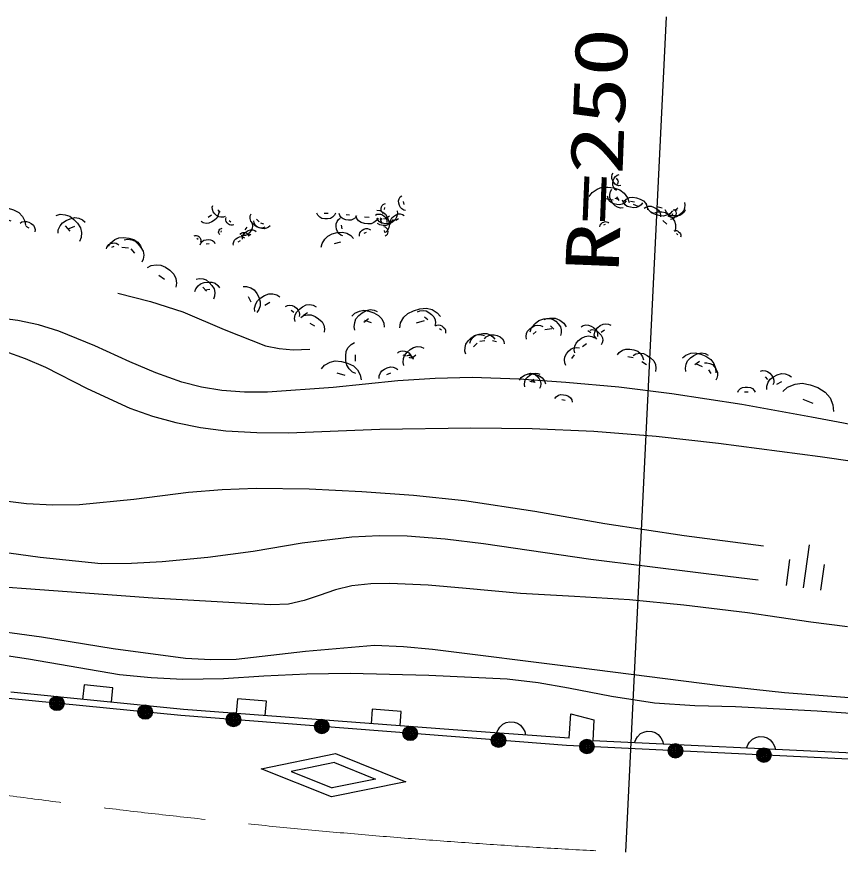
# Model space of a CAD drawing. Units: millimetres, scale not verified. Extents: x 40000 to 680000, y 20000 to 380000.
# Drawn here: x 317280 to 345645, y 284813 to 313582 of the extents above; entities that cross this region are included whole.
import ezdxf
from ezdxf.enums import TextEntityAlignment as Align

# ---------------------------------------------------------------- set-up
doc = ezdxf.new("R2010")
doc.units = ezdxf.units.MM
doc.header["$LTSCALE"] = 1000
doc.linetypes.add('CHAIN', pattern=[18.5, 12, -1.5, 3.5, -1.5])
doc.layers.add('M-BGD', color=7, linetype='Continuous', lineweight=25)
doc.layers.add('M-BMK', color=2, linetype='CHAIN', lineweight=13)
doc.styles.add('ＭＳ ゴシック', font='')
doc.styles.get('ＭＳ ゴシック').set_extended_font_data('MS Gothic')

# ---------------------------------------------------------------- blocks, each defined once
blk = doc.blocks.new('BUHIN26')
at = {"color": 7, "linetype": 'Continuous', "lineweight": 25}
blk.add_lwpolyline([(266, -423), (148, -451), (33, -452), (-110, -430), (-220, -369), (-312, -288), (-395, -157), (-428, -39), (-435, 86), (-394, 227), (-344, 330), (-266, 423)], dxfattribs=at)
blk = doc.blocks.new('BUHIN45')
at = {"color": 7, "linetype": 'Continuous', "lineweight": 25}
for radius in [249, 220, 191, 161, 132, 97.5, 67.5, 38.8, 7.5]:
    blk.add_circle((0, 0), radius, dxfattribs=at)
blk = doc.blocks.new('BUHIN47')
at = {"color": 7, "linetype": 'Continuous', "lineweight": 25}
for radius in [249, 220, 191, 161, 132, 97.5, 67.5, 38.8, 7.5]:
    blk.add_circle((0, 0), radius, dxfattribs=at)
blk = doc.blocks.new('BUHIN48')
at = {"color": 7, "linetype": 'Continuous', "lineweight": 25}
for radius in [249, 220, 191, 161, 132, 97.5, 67.5, 38.8, 7.5]:
    blk.add_circle((0, 0), radius, dxfattribs=at)
blk = doc.blocks.new('BUHIN166')
at = {"color": 7, "linetype": 'Continuous', "lineweight": 25}
blk.add_lwpolyline([(-254, 430), (-685, 176), (-176, -685), (254, -430)], dxfattribs=at)
blk = doc.blocks.new('BUHIN550')
at = {"color": 7, "linetype": 'Continuous', "lineweight": 25}
for p, q in [((-409, 465), (393, 873)), ((-668, -340), (668, 340)), ((135, -604), (937, -196))]:
    blk.add_line(p, q, dxfattribs=at)
blk = doc.blocks.new('BUHIN678')
at = {"color": 7, "linetype": 'Continuous', "lineweight": 25}
blk.add_line((-40, 123), (40, -123), dxfattribs=at)
blk.add_lwpolyline([(199, -617), (45, -595), (-125, -500), (-250, -387), (-340, -215), (-399, -30), (-431, 175), (-395, 350), (-309, 507), (-199, 617)], dxfattribs=at)
blk = doc.blocks.new('BUHIN848')
at = {"color": 7, "linetype": 'Continuous', "lineweight": 25}
blk.add_line((-60, 63), (60, -63), dxfattribs=at)
blk.add_lwpolyline([(298, -313), (199, -344), (70, -336), (-38, -305), (-141, -227), (-231, -133), (-309, -20), (-338, 95), (-332, 214), (-298, 313)], dxfattribs=at)
blk = doc.blocks.new('BUHIN865')
at = {"color": 7, "linetype": 'Continuous', "lineweight": 25}
blk.add_line((-43, 17), (43, -17), dxfattribs=at)
blk.add_lwpolyline([(215, -84), (175, -121), (110, -147), (51, -156), (-17, -142), (-81, -117), (-145, -80), (-185, -31), (-210, 28), (-215, 84)], dxfattribs=at)
blk = doc.blocks.new('BUHIN880')
at = {"color": 7, "linetype": 'Continuous', "lineweight": 25}
blk.add_line((-40, 19), (40, -19), dxfattribs=at)
blk.add_lwpolyline([(198, -96), (156, -128), (93, -148), (36, -152), (-27, -134), (-86, -105), (-144, -65), (-178, -15), (-197, 43), (-198, 96)], dxfattribs=at)
blk = doc.blocks.new('BUHIN899')
at = {"color": 7, "linetype": 'Continuous', "lineweight": 25}
blk.add_line((-25, 66), (25, -66), dxfattribs=at)
blk.add_lwpolyline([(126, -329), (42, -321), (-53, -275), (-124, -217), (-178, -127), (-216, -28), (-239, 82), (-225, 178), (-183, 265), (-126, 329)], dxfattribs=at)
blk = doc.blocks.new('BUHIN905')
at = {"color": 7, "linetype": 'Continuous', "lineweight": 25}
blk.add_line((20, 61), (-20, -61), dxfattribs=at)
blk.add_lwpolyline([(-99, -305), (-154, -251), (-195, -164), (-212, -82), (-198, 12), (-168, 104), (-122, 195), (-57, 254), (23, 292), (99, 305)], dxfattribs=at)
blk = doc.blocks.new('BUHIN943')
at = {"color": 7, "linetype": 'Continuous', "lineweight": 25}
blk.add_line((-28, 17), (28, -17), dxfattribs=at)
blk.add_lwpolyline([(138, -86), (105, -106), (57, -116), (15, -115), (-30, -96), (-71, -71), (-111, -37), (-132, 2), (-141, 46), (-138, 86)], dxfattribs=at)
blk = doc.blocks.new('BUHIN691')
at = {"color": 7, "linetype": 'Continuous', "lineweight": 25}
blk.add_line((-22, 84), (22, -84), dxfattribs=at)
blk.add_lwpolyline([(111, -418), (9, -398), (-101, -329), (-180, -249), (-234, -131), (-267, -6), (-281, 131), (-251, 247), (-188, 348), (-111, 418)], dxfattribs=at)

msp = doc.modelspace()

# ---------------------------------------------------------------- linework, layer by layer
at = {"layer": 'M-BGD'}
for p, q in [((338258, 284813), (339657, 313582)), ((337927, 308025), (337978, 307940)), ((337993, 307930), (337977, 307819)), ((337821, 307271), (337547, 307313)), ((337884, 307339), (338012, 307305)), ((337937, 307385), (338014, 307257)), ((329952, 307016), (329935, 306948)), ((330592, 307215), (330618, 307113)), ((338422, 307227), (338558, 307210)), ((339326, 307048), (339506, 306997)), ((339942, 306905), (340052, 306999)), ((323869, 306686), (323989, 306764)), ((324206, 306932), (324291, 306856)), ((327875, 306814), (328003, 306814)), ((328626, 306773), (328745, 306756)), ((329264, 306692), (329418, 306676)), ((329978, 306640), (330114, 306726)), ((339225, 306808), (339114, 306867)), ((339852, 306739), (339877, 306807)), ((339891, 306930), (340028, 306930)), ((324600, 306568), (324651, 306516)), ((325539, 306613), (325634, 306519)), ((325672, 306487), (325783, 306453)), ((328459, 306402), (328477, 306282)), ((329870, 306597), (329793, 306648)), ((329864, 306456), (329804, 306609)), ((329917, 306629), (330028, 306620)), ((330434, 306622), (330340, 306562)), ((339670, 306441), (339533, 306568)), ((317705, 306298), (317603, 306357)), ((319123, 306202), (318960, 306381)), ((319268, 306357), (319080, 306280)), ((324322, 306211), (324305, 306168)), ((325150, 306240), (325218, 306334)), ((329956, 306158), (329947, 306226)), ((340051, 306077), (340008, 306120)), ((323525, 305907), (323482, 305950)), ((325153, 306058), (325093, 306066)), ((325344, 306083), (325250, 306031)), ((328436, 305824), (328214, 305763)), ((320631, 305666), (320546, 305640)), ((321136, 305609), (320905, 305634)), ((321345, 305439), (321225, 305592)), ((323904, 305759), (323801, 305750)), ((322373, 304538), (322176, 304674)), ((323816, 304132), (323696, 304269)), ((325360, 303756), (325266, 303935)), ((325997, 303737), (325826, 303634)), ((326825, 303398), (326730, 303466)), ((327301, 303392), (327156, 303289)), ((331445, 303140), (331325, 303233)), ((327549, 302923), (327387, 303025)), ((329391, 303176), (329238, 303048)), ((329495, 303043), (329273, 303120)), ((331316, 303107), (331034, 303029)), ((335781, 302829), (335670, 302940)), ((331906, 302787), (331838, 302838)), ((335173, 302742), (335063, 302657)), ((335712, 302839), (335464, 302804)), ((337056, 302702), (336945, 302770)), ((337521, 302791), (337410, 302705)), ((337261, 302485), (337184, 302587)), ((333135, 302344), (333007, 302216)), ((336907, 302321), (336771, 302219)), ((328932, 301938), (328941, 301725)), ((330680, 301898), (330586, 301932)), ((330841, 301827), (330799, 301852)), ((331025, 301931), (330889, 301811)), ((336478, 301938), (336384, 301818)), ((338506, 301837), (338327, 301870)), ((338968, 301591), (338814, 301702)), ((340791, 301707), (340637, 301595)), ((340898, 301529), (340667, 301631)), ((328594, 301231), (328320, 301307)), ((330149, 301312), (330021, 301252)), ((341199, 301301), (341122, 301421)), ((335133, 300993), (334954, 301018)), ((335093, 301098), (334991, 301013)), ((343153, 301094), (343067, 301188)), ((343623, 301006), (343453, 300921)), ((342470, 300652), (342351, 300652)), ((336175, 300366), (336055, 300391)), ((344714, 300267), (344364, 300403)), ((323020, 289732), (317077, 290324)), ((332307, 289027), (323020, 289732)), ((336310, 288745), (336359, 289577)), ((336359, 289577), (337155, 289371)), ((337155, 289371), (337127, 288654)), ((336310, 288745), (332307, 289027)), ((360261, 287547), (337127, 288654)), ((325697, 287692), (328255, 288212)), ((328255, 288212), (330677, 287238)), ((328119, 286718), (325697, 287692)), ((328227, 287900), (326737, 287597)), ((328227, 287900), (329637, 287333)), ((326737, 287597), (328147, 287030)), ((330677, 287238), (328119, 286718)), ((329637, 287333), (328147, 287030))]:
    msp.add_line(p, q, dxfattribs=at)
for points in [[(338081, 307770), (338022, 307764), (337950, 307785), (337893, 307816), (337844, 307873), (337806, 307937), (337776, 308010), (337774, 308079), (337792, 308145), (337824, 308196)], [(337943, 307596), (337888, 307635), (337840, 307704), (337813, 307772), (337812, 307856), (337824, 307940), (337852, 308025), (337899, 308086), (337963, 308130), (338027, 308152)], [(337000, 307397), (337095, 307533), (337267, 307650), (337434, 307715), (337641, 307718), (337846, 307687), (338056, 307620), (338206, 307502), (338315, 307345), (338368, 307187)], [(338168, 307001), (338079, 306993), (337971, 307024), (337886, 307071), (337813, 307156), (337755, 307252), (337711, 307362), (337707, 307465), (337735, 307564), (337782, 307641)], [(330670, 306908), (330608, 306921), (330541, 306964), (330493, 307013), (330461, 307086), (330442, 307162), (330434, 307246), (330453, 307317), (330492, 307378), (330540, 307420)], [(338268, 307237), (338217, 307177), (338129, 307130), (338046, 307107), (337947, 307116), (337851, 307142), (337754, 307184), (337689, 307248), (337645, 307328), (337627, 307406)], [(338832, 307177), (338787, 307107), (338703, 307047), (338621, 307012), (338518, 307007), (338415, 307019), (338310, 307050), (338233, 307106), (338177, 307182), (338148, 307260)], [(324463, 306702), (324399, 306676), (324313, 306675), (324240, 306690), (324167, 306736), (324103, 306793), (324045, 306864), (324019, 306939), (324017, 307019), (324035, 307086)], [(329901, 306811), (329869, 306838), (329843, 306885), (329830, 306929), (329834, 306981), (329847, 307032), (329869, 307084), (329902, 307119), (329944, 307143), (329986, 307153)], [(338892, 306986), (338953, 307030), (339045, 307054), (339126, 307057), (339216, 307027), (339299, 306982), (339379, 306922), (339426, 306848), (339449, 306765), (339448, 306689)], [(339865, 306895), (339790, 306812), (339666, 306748), (339548, 306718), (339409, 306733), (339275, 306771), (339140, 306834), (339049, 306925), (338989, 307039), (338967, 307149)], [(340274, 307188), (340296, 307104), (340283, 306995), (340251, 306906), (340181, 306823), (340098, 306752), (339999, 306691), (339901, 306672), (339801, 306683), (339720, 306717)], [(318635, 306739), (318774, 306779), (318955, 306764), (319105, 306716), (319247, 306605), (319369, 306470), (319475, 306309), (319512, 306147), (319500, 305981), (319448, 305844)], [(324228, 306918), (324238, 306834), (324212, 306730), (324170, 306648), (324091, 306576), (324002, 306518), (323898, 306472), (323800, 306466), (323705, 306489), (323631, 306532)], [(325822, 306332), (325747, 306306), (325647, 306309), (325564, 306331), (325482, 306388), (325412, 306459), (325349, 306544), (325324, 306632), (325326, 306724), (325351, 306800)], [(328259, 306815), (328226, 306746), (328156, 306680), (328084, 306638), (327989, 306622), (327893, 306622), (327792, 306638), (327715, 306681), (327654, 306745), (327619, 306813)], [(328985, 306722), (328944, 306662), (328870, 306610), (328797, 306581), (328707, 306578), (328617, 306591), (328525, 306619), (328459, 306670), (328410, 306737), (328387, 306806)], [(329726, 306642), (329676, 306564), (329583, 306494), (329491, 306454), (329376, 306447), (329260, 306459), (329141, 306492), (329055, 306554), (328990, 306639), (328957, 306726)], [(329639, 306750), (329687, 306778), (329755, 306789), (329815, 306786), (329879, 306758), (329936, 306719), (329991, 306669), (330020, 306613), (330031, 306550), (330024, 306495)], [(329684, 306916), (329782, 306908), (329894, 306855), (329978, 306788), (330041, 306682), (330086, 306567), (330115, 306438), (330099, 306326), (330051, 306223), (329985, 306148)], [(330387, 306897), (330398, 306801), (330366, 306684), (330318, 306592), (330228, 306511), (330125, 306447), (330007, 306396), (329896, 306391), (329789, 306419), (329705, 306468)], [(330153, 306442), (330145, 306508), (330166, 306589), (330199, 306653), (330261, 306709), (330331, 306754), (330413, 306790), (330489, 306794), (330564, 306776), (330622, 306742)], [(339259, 306824), (339363, 306864), (339504, 306864), (339623, 306837), (339740, 306759), (339842, 306664), (339934, 306546), (339973, 306423), (339975, 306294), (339944, 306185)], [(340301, 306931), (340265, 306857), (340190, 306787), (340113, 306743), (340013, 306725), (339910, 306725), (339803, 306742), (339720, 306788), (339655, 306856), (339618, 306929)], [(339928, 306944), (339958, 306912), (339979, 306862), (339987, 306815), (339977, 306761), (339958, 306710), (339929, 306659), (339891, 306627), (339844, 306607), (339801, 306602)], [(317397, 306476), (317456, 306516), (317543, 306536), (317620, 306536), (317703, 306505), (317780, 306460), (317854, 306400), (317895, 306330), (317914, 306250), (317910, 306179)], [(318705, 306125), (318713, 306247), (318776, 306385), (318857, 306490), (318985, 306570), (319126, 306628), (319284, 306666), (319422, 306649), (319550, 306592), (319643, 306512)], [(324754, 306414), (324713, 306400), (324659, 306402), (324613, 306414), (324569, 306445), (324530, 306484), (324496, 306530), (324483, 306578), (324484, 306628), (324497, 306670)], [(325354, 306522), (325387, 306461), (325398, 306374), (325390, 306299), (325351, 306221), (325300, 306151), (325235, 306085), (325162, 306052), (325083, 306041), (325014, 306052)], [(326005, 306385), (325958, 306334), (325879, 306296), (325806, 306279), (325720, 306290), (325636, 306315), (325553, 306356), (325498, 306414), (325462, 306485), (325450, 306554)], [(328512, 306043), (328443, 306065), (328372, 306122), (328323, 306183), (328296, 306269), (328282, 306359), (328284, 306455), (328314, 306533), (328365, 306598), (328425, 306641)], [(330251, 306604), (330217, 306546), (330152, 306494), (330087, 306463), (330004, 306455), (329920, 306461), (329834, 306481), (329770, 306524), (329721, 306583), (329695, 306645)], [(324271, 306083), (324252, 306103), (324240, 306135), (324235, 306165), (324242, 306199), (324255, 306231), (324274, 306262), (324298, 306282), (324328, 306294), (324356, 306297)], [(324974, 306083), (324994, 306113), (325031, 306139), (325067, 306154), (325113, 306155), (325157, 306149), (325203, 306135), (325237, 306110), (325261, 306076), (325273, 306041)], [(325062, 305928), (325059, 305992), (325084, 306068), (325121, 306128), (325183, 306178), (325254, 306216), (325334, 306245), (325408, 306244), (325478, 306222), (325531, 306186)], [(327770, 305643), (327796, 305778), (327887, 305925), (327992, 306031), (328148, 306103), (328315, 306148), (328497, 306168), (328651, 306129), (328786, 306047), (328880, 305944)], [(329930, 306363), (329969, 306349), (330009, 306316), (330036, 306281), (330051, 306231), (330057, 306180), (330056, 306125), (330038, 306081), (330008, 306045), (329973, 306021)], [(339922, 306205), (339957, 306217), (340002, 306216), (340040, 306206), (340077, 306179), (340109, 306148), (340137, 306109), (340149, 306069), (340148, 306027), (340136, 305992)], [(320444, 305684), (320518, 305801), (320658, 305906), (320796, 305967), (320969, 305977), (321142, 305958), (321320, 305910), (321450, 305817), (321547, 305690), (321597, 305559)], [(320985, 305899), (321099, 305923), (321244, 305900), (321361, 305853), (321469, 305755), (321559, 305640), (321634, 305504), (321655, 305371), (321635, 305239), (321585, 305132)], [(323397, 306035), (323431, 306047), (323476, 306045), (323514, 306035), (323551, 306009), (323583, 305977), (323612, 305938), (323623, 305898), (323622, 305857), (323611, 305822)], [(323596, 305732), (323619, 305790), (323670, 305847), (323725, 305885), (323800, 305905), (323876, 305911), (323958, 305905), (324023, 305876), (324076, 305829), (324109, 305776)], [(320375, 305588), (320384, 305641), (320417, 305699), (320457, 305741), (320517, 305771), (320581, 305790), (320651, 305800), (320711, 305786), (320765, 305756), (320802, 305717)], [(321782, 304946), (321907, 305016), (322085, 305042), (322240, 305030), (322402, 304954), (322550, 304852), (322688, 304720), (322760, 304572), (322785, 304408), (322766, 304265)], [(323456, 304541), (323561, 304570), (323697, 304556), (323809, 304519), (323914, 304433), (324004, 304331), (324082, 304208), (324108, 304086), (324096, 303961), (324056, 303859)], [(325077, 304293), (325198, 304297), (325342, 304247), (325453, 304177), (325545, 304057), (325616, 303922), (325668, 303769), (325664, 303630), (325619, 303498), (325549, 303398)], [(320769, 304068), (321888, 303775), (323003, 303420), (324420, 302809), (325851, 302256), (326323, 302157), (326803, 302118), (327091, 302120), (327380, 302130)], [(325485, 303428), (325475, 303547), (325516, 303691), (325578, 303804), (325691, 303901), (325819, 303978), (325966, 304038), (326103, 304042), (326236, 304006), (326338, 303943)], [(326542, 303603), (326604, 303635), (326690, 303646), (326765, 303638), (326843, 303600), (326914, 303549), (326979, 303483), (327013, 303411), (327024, 303331), (327013, 303262)], [(326866, 303083), (326849, 303188), (326876, 303319), (326924, 303424), (327018, 303518), (327127, 303595), (327254, 303658), (327375, 303671), (327496, 303647), (327591, 303598)], [(330471, 302874), (330503, 303046), (330618, 303233), (330751, 303368), (330949, 303461), (331161, 303519), (331392, 303545), (331587, 303496), (331760, 303392), (331879, 303262)], [(327062, 303229), (327159, 303290), (327301, 303317), (327426, 303312), (327558, 303257), (327680, 303181), (327795, 303080), (327859, 302964), (327885, 302834), (327875, 302719)], [(328828, 303272), (328927, 303372), (329089, 303444), (329239, 303473), (329412, 303444), (329579, 303387), (329744, 303299), (329852, 303178), (329919, 303031), (329939, 302891)], [(328931, 302791), (328902, 302907), (328921, 303056), (328965, 303179), (329062, 303293), (329177, 303389), (329314, 303471), (329450, 303496), (329587, 303481), (329698, 303434)], [(331086, 303421), (331167, 303461), (331281, 303470), (331379, 303457), (331479, 303403), (331569, 303332), (331652, 303244), (331692, 303147), (331702, 303043), (331685, 302952)], [(346917, 299366), (344651, 299791), (342251, 300226), (339841, 300603), (338019, 300825), (336191, 300987), (334584, 301102), (332967, 301158), (331691, 301130), (330411, 301041), (328178, 300818), (325920, 300653), (325126, 300651), (324341, 300709), (323650, 300827), (322964, 301005), (322067, 301325), (321181, 301705), (319968, 302256), (318731, 302751), (318029, 302969), (317318, 303127), (316688, 303204)], [(331701, 302940), (331746, 302964), (331810, 302971), (331865, 302964), (331922, 302935), (331973, 302897), (332021, 302848), (332045, 302794), (332052, 302736), (332043, 302685)], [(334841, 302485), (334824, 302567), (334841, 302671), (334876, 302755), (334947, 302832), (335029, 302897), (335127, 302950), (335223, 302964), (335318, 302950), (335395, 302914)], [(334969, 302734), (335015, 302876), (335133, 303022), (335261, 303123), (335440, 303179), (335625, 303205), (335825, 303202), (335985, 303139), (336120, 303032), (336207, 302908)], [(335447, 303161), (335536, 303192), (335654, 303188), (335752, 303162), (335848, 303094), (335932, 303011), (336006, 302910), (336035, 302806), (336032, 302698), (336004, 302608)], [(336723, 302906), (336788, 302948), (336884, 302968), (336969, 302966), (337060, 302930), (337143, 302878), (337222, 302811), (337266, 302733), (337285, 302645), (337279, 302566)], [(337189, 302534), (337172, 302616), (337189, 302720), (337223, 302804), (337294, 302881), (337377, 302945), (337475, 302999), (337571, 303013), (337666, 302998), (337743, 302962)], [(337030, 302792), (337105, 302807), (337200, 302790), (337276, 302757), (337346, 302692), (337404, 302615), (337452, 302525), (337464, 302437), (337449, 302350), (337415, 302281)], [(328959, 301297), (328842, 301349), (328727, 301461), (328653, 301579), (328620, 301735), (328613, 301895), (328632, 302064), (328699, 302196), (328801, 302301), (328914, 302365)], [(332752, 301959), (332716, 302061), (332721, 302197), (332751, 302311), (332829, 302422), (332925, 302518), (333042, 302603), (333162, 302637), (333287, 302634), (333391, 302601)], [(336498, 302013), (336479, 302113), (336501, 302240), (336544, 302342), (336632, 302435), (336734, 302512), (336855, 302576), (336971, 302592), (337087, 302572), (337180, 302527)], [(330398, 302000), (330441, 302041), (330510, 302071), (330574, 302082), (330648, 302069), (330718, 302044), (330788, 302005), (330833, 301953), (330861, 301890), (330868, 301830)], [(330616, 301571), (330588, 301676), (330601, 301811), (330639, 301923), (330724, 302029), (330827, 302119), (330949, 302196), (331071, 302222), (331196, 302211), (331298, 302170)], [(336197, 301578), (336157, 301660), (336147, 301774), (336161, 301872), (336215, 301972), (336285, 302062), (336374, 302144), (336471, 302185), (336575, 302195), (336665, 302177)], [(337968, 301938), (338033, 302026), (338149, 302099), (338261, 302138), (338398, 302136), (338532, 302111), (338669, 302062), (338766, 301981), (338834, 301875), (338865, 301769)], [(316866, 302062), (317577, 301816), (318271, 301512), (319704, 300785), (321178, 300106), (321961, 299830), (322758, 299613), (323614, 299440), (324480, 299328), (325555, 299264), (326639, 299260), (329789, 299376), (332925, 299432), (335035, 299402), (337158, 299311), (339298, 299135), (341445, 298899), (344954, 298445), (348456, 297931)], [(330713, 301903), (330738, 301920), (330775, 301928), (330807, 301927), (330842, 301914), (330874, 301895), (330904, 301869), (330921, 301839), (330929, 301806), (330927, 301776)], [(338506, 301923), (338606, 301977), (338748, 301995), (338870, 301983), (338998, 301920), (339113, 301837), (339221, 301731), (339276, 301612), (339294, 301483), (339276, 301370)], [(340205, 301834), (340321, 301932), (340500, 301994), (340663, 302012), (340846, 301966), (341019, 301889), (341188, 301780), (341292, 301641), (341351, 301477), (341360, 301325)], [(340330, 301372), (340311, 301484), (340338, 301624), (340388, 301737), (340487, 301838), (340602, 301922), (340737, 301990), (340867, 302005), (340996, 301981), (341098, 301930)], [(327773, 301460), (327886, 301587), (328075, 301685), (328254, 301731), (328465, 301709), (328670, 301652), (328876, 301558), (329014, 301420), (329106, 301247), (329141, 301079)], [(329765, 301131), (329766, 301216), (329806, 301315), (329858, 301390), (329945, 301450), (330041, 301495), (330149, 301527), (330246, 301520), (330337, 301484), (330405, 301432)], [(340967, 301660), (341052, 301670), (341156, 301644), (341238, 301602), (341310, 301523), (341367, 301434), (341413, 301330), (341419, 301232), (341396, 301137), (341353, 301063)], [(334595, 301068), (334655, 301158), (334767, 301236), (334876, 301280), (335012, 301284), (335146, 301265), (335284, 301223), (335383, 301148), (335456, 301046), (335492, 300942)], [(334786, 300841), (334767, 300919), (334779, 301018), (334809, 301100), (334874, 301176), (334950, 301240), (335042, 301295), (335132, 301311), (335223, 301301), (335298, 301270)], [(342896, 301375), (342969, 301396), (343064, 301389), (343142, 301364), (343217, 301305), (343281, 301235), (343337, 301151), (343357, 301066), (343351, 300978), (343324, 300906)], [(343112, 300749), (343110, 300863), (343160, 300998), (343228, 301102), (343343, 301186), (343471, 301251), (343616, 301297), (343748, 301291), (343872, 301246), (343965, 301178)], [(343663, 300674), (343828, 300827), (344090, 300932), (344332, 300969), (344607, 300913), (344870, 300811), (345129, 300660), (345293, 300461), (345392, 300221), (345415, 299995)], [(342111, 300651), (342143, 300716), (342208, 300777), (342275, 300816), (342364, 300831), (342453, 300832), (342547, 300817), (342619, 300777), (342676, 300717), (342709, 300653)], [(335816, 300442), (335861, 300499), (335940, 300547), (336015, 300571), (336107, 300568), (336197, 300549), (336288, 300514), (336351, 300458), (336395, 300386), (336414, 300315)], [(367409, 287260), (364096, 287187), (360151, 287326), (336210, 288489), (332248, 288796), (322935, 289522), (317000, 290105), (310625, 290874), (305077, 291650), (298769, 292905), (292100, 294251), (281518, 295939), (275565, 296773), (269611, 297276), (235704, 299504), (223748, 300228), (217308, 300262), (211837, 300120), (203372, 299818)], [(343002, 295356), (340268, 295709), (337532, 296122), (335129, 296545), (332707, 296909), (330947, 297096), (329171, 297223), (327351, 297310), (325530, 297337), (324361, 297298), (323194, 297199), (321315, 296955), (319439, 296772), (318527, 296760), (317615, 296808), (316218, 296979)], [(316000, 295259), (318088, 294978), (320190, 294757), (321239, 294762), (322289, 294826), (323861, 294976), (325426, 295186), (327116, 295462), (328817, 295679), (329769, 295721), (330724, 295703), (332040, 295602), (333356, 295440), (337059, 294909), (340746, 294441), (341776, 294317), (342815, 294193)], [(345897, 292577), (344628, 292737), (342451, 293059), (340259, 293324), (338380, 293504), (336489, 293625), (334626, 293728), (332757, 293892), (331455, 294009), (330133, 294067), (329478, 294056), (328822, 293986), (328258, 293853), (327698, 293658), (327178, 293477), (326639, 293353), (326027, 293328), (325395, 293363), (321967, 293557), (318552, 293810), (316019, 294001)], [(315927, 292529), (318130, 292229), (320598, 291832), (323089, 291493), (323964, 291447), (324840, 291463), (327226, 291734), (329604, 291944), (330599, 291903), (331595, 291802), (336551, 291182), (341507, 290553), (343723, 290317), (345953, 290140)], [(365605, 288757), (360628, 288929), (355636, 289147), (351642, 289281), (347650, 289476), (344849, 289676), (342032, 289816), (340635, 289852), (339244, 289948), (337764, 290178), (336280, 290469), (335236, 290651), (334174, 290775), (331477, 290902), (328767, 290969), (327277, 290951), (325788, 290872), (324401, 290787), (323004, 290762), (321909, 290814), (320815, 290926), (317689, 291460), (314564, 291933)], [(320546, 289978), (320596, 290476), (319601, 290575), (319551, 290078)], [(333810, 288921), (333858, 289033), (333924, 289126), (334027, 289229), (334141, 289281), (334260, 289308), (334415, 289297), (334530, 289254), (334635, 289186), (334725, 289069), (334778, 288968), (334807, 288851)]]:
    msp.add_lwpolyline(points, dxfattribs=at)
for radius in [249, 220, 191, 161, 132, 97.5, 67.5, 38.8, 7.5]:
    msp.add_circle((333875, 288670), radius, dxfattribs=at)
at = {"layer": 'M-BMK'}
msp.add_arc((350464, 534515), 250000, 259.97354, 267.20143, dxfattribs=at)

# ---------------------------------------------------------------- block references
at = {"layer": 'M-BGD', "rotation": 235.07012}
for name, p in [('BUHIN691', (338601, 307083)), ('BUHIN678', (316964, 306585)), ('BUHIN943', (337518, 306414)), ('BUHIN865', (324939, 305841)), ('BUHIN880', (329275, 306135)), ('BUHIN848', (323841, 304181)), ('BUHIN848', (333315, 302411)), ('BUHIN899', (333732, 302408)), ('BUHIN905', (335091, 301036)), ('BUHIN550', (344473, 294656)), ('BUHIN48', (318668, 289941)), ('BUHIN166', (325342, 289556)), ('BUHIN166', (329985, 289203)), ('BUHIN48', (321706, 289643)), ('BUHIN47', (324747, 289381)), ('BUHIN47', (327789, 289144)), ('BUHIN47', (330832, 288906)), ('BUHIN26', (339055, 288562)), ('BUHIN26', (342911, 288377)), ('BUHIN45', (336919, 288455)), ('BUHIN45', (339968, 288307)), ('BUHIN45', (343016, 288159))]:
    msp.add_blockref(name, p, dxfattribs=at)

# ---------------------------------------------------------------- texts
at = {"layer": 'M-BGD', "style": 'ＭＳ ゴシック', "width": 1.35}
msp.add_text('R=250', height=1833, rotation=87.7, dxfattribs=at).set_placement((338555, 304732), align=Align.BOTTOM_LEFT)

doc.saveas('drawing.dxf')
